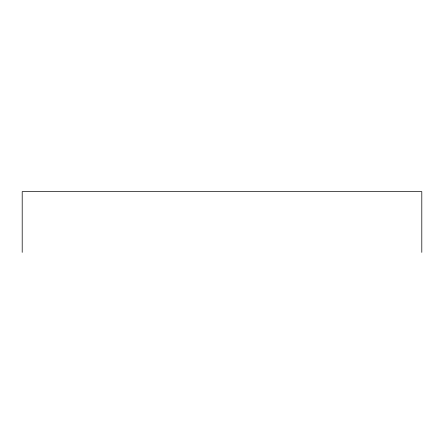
<?xml version="1.0" encoding="UTF-8"?>
<svg xmlns="http://www.w3.org/2000/svg" width="444" height="444" viewBox="0 0 444 444"><rect width="100%" height="100%" fill="white"/><g stroke="black" fill="none" stroke-linecap="round" stroke-linejoin="round"><path stroke-width="0.67" d="M421.8 252.375L421.8 191.625L22.2 191.625L22.2 252.375"/></g></svg>
